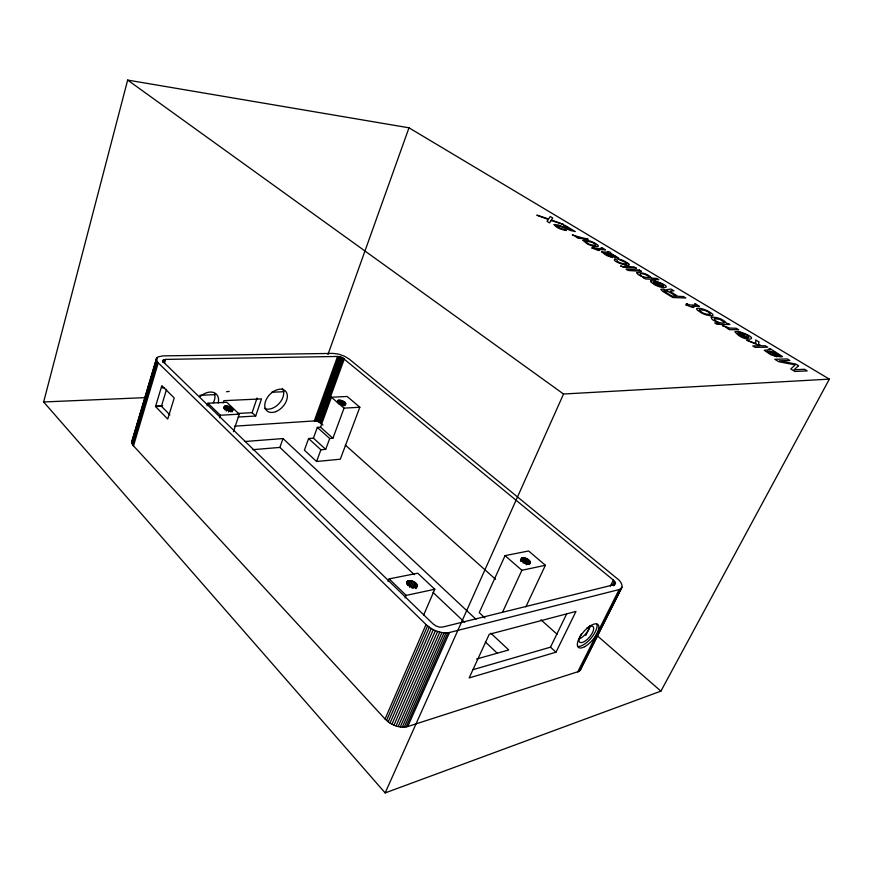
<?xml version="1.0" encoding="UTF-8"?>
<svg xmlns="http://www.w3.org/2000/svg" width="873" height="873" viewBox="0 0 873 873"><rect width="100%" height="100%" fill="white"/><g stroke="black" fill="none" stroke-linecap="round" stroke-linejoin="round"><path stroke-width="1.31" d="M615.52 582.978L614.199 584.681L442.589 627.087L439.37 627.12L435.998 625.974L432.921 623.791L163.677 362.295L162.989 360.254L165.641 359.392L337.567 356.457L342.271 357.581L613.337 580.076L615.52 582.978L614.319 585.401M156.431 358.672L156.834 361.095L158.242 362.873L426.024 624.522C432.244 630.175 441.018 634.049 449.508 632.499L619.132 589.57C625.319 587.791 620.376 580.501 616.949 578.406L349.342 359.174L344.508 356.228L338.571 354.122L333.05 353.401L163.044 355.889L158.111 356.871L156.431 358.672L131.867 441.389L132.707 444.99L385.058 718.992C390.766 724.83 399.561 728.639 407.735 726.543L578.843 671.413L580.381 670.06L622.045 587.245M417.425 585.641L417.316 586.383C414.184 589.417 407.309 586.307 406.709 582.171L407.004 581.505C410.452 579.203 416.203 581.844 417.425 585.641L416.377 588.107M43.65 401.962L127.654 80.087L408.99 127.807L829.35 379.133L660.916 691.121L385.157 792.913L43.65 401.962L145.464 397.619M131.736 442.229L156.769 357.995M131.834 443.124L157.326 357.384M132.161 444.051L156.834 361.095M132.707 444.99L157.424 361.979M133.482 445.939L158.242 362.873M162.727 362.415L163.513 359.807M163.567 362.12L164.353 359.523M164.473 363.288L165.641 359.392M155.514 406.556L161.821 385.637L174.229 397.99L167.736 419.073L155.514 406.556L161.418 406.272L169.897 414.893M161.418 406.272L166.568 389.336M207.087 405.803L207.916 403.217L226.805 402.3L239.267 414.162L233.44 431.655M219.494 417.807L220.323 415.253L207.916 403.217M223.99 408.575L224.808 406.076C227.733 405.727 232.207 406.676 233.026 409.874L232.753 410.343C229.763 411.816 224.983 410.365 223.575 407.287L224.808 406.076M224.481 409.699L225.714 405.956M225.55 409.721L226.773 405.978M226.293 411.15L227.929 406.163M227.864 410.277L229.108 406.491M228.606 411.914L230.243 406.938M230.025 411.216L231.258 407.484M230.832 411.87L232.076 408.084M231.847 411.205L232.676 408.706M232.163 411.849L232.993 409.317M223.15 402.933L223.903 400.663L261.496 398.885L255.68 416.017L238.274 417.043M255.68 416.017L252.122 412.667L257.066 398.023M252.919 449.671L279.895 447.413L283.005 438.562L475.927 619.23M327.964 354.525L408.99 127.807M234.455 426.188L314.291 420.928L337.567 356.457M308.606 438.53L304.393 450.173L316.583 461.501L340.295 459.209L359.829 407.244L347.181 396.473L331.413 397.237L320.522 427.159L317.325 427.388L313.418 438.148L308.606 438.53L320.893 449.781L325.705 449.355L329.71 438.519L332.897 438.268L344.049 408.149L359.829 407.244M314.291 420.928L315.48 420.95L338.768 356.533M315.48 420.95L316.615 421.135L339.913 356.751M316.615 421.135L317.783 421.473L341.114 357.112M322.934 425.053L318.918 421.943L342.271 357.581M319.933 422.51L343.307 358.148M320.904 423.241L344.322 358.858M337.393 402.715L338.288 400.281L340.961 400.369L344.824 402.126L345.784 404.199C343.056 405.585 338.964 403.926 337.436 401.373L338.288 400.281M338.135 402.595L339.03 400.172M316.583 461.501L320.893 449.781M338.604 403.839L339.935 400.194M339.619 404.003L340.961 400.369M340.634 404.428L342.02 400.674M341.725 404.712L343.067 401.078M342.674 405.214L344.017 401.58M343.438 405.89L344.824 402.126M344.54 405.127L345.435 402.704M344.89 405.77L345.817 403.261M388.092 581.363L389.118 578.875L417.763 573.223L434.776 589.275L423.656 615.05M406.578 583.47L407.615 581.003M406.949 584.397L408.499 580.687M407.538 585.532L409.612 580.6M408.793 585.652L410.867 580.72M405.094 597.896L406.152 595.386L434.776 589.275M409.579 587.289L412.198 581.058M411.445 586.514L413.529 581.582M412.165 588.424L414.762 582.269M413.726 588.053L415.832 583.066M415.09 587.627L416.661 583.928M415.624 588.544L417.207 584.812M385.058 718.992L426.024 624.522M386.532 720.443L427.595 625.93M388.19 721.807L429.352 627.261M390.002 723.051L431.273 628.495M391.944 724.175L433.303 629.619M393.985 725.136L435.431 630.601M396.069 725.932L437.602 631.419M398.186 726.532L439.785 632.074M400.271 726.947L441.934 632.554M402.311 727.154L444.019 632.827M404.254 727.154L445.994 632.914M406.076 726.947L447.838 632.805M407.735 726.543L449.508 632.499M385.157 792.913L563.543 394.018L829.35 379.133M525.841 606.888L545.385 565.268L528.612 550.983L505.052 555.632L479.244 612.66L484.952 617.964M520.494 561.284L522.119 557.727C525.36 557.541 529.878 559.309 530.435 562.823L530.151 563.347C526.823 564.842 521.934 562.419 520.81 559.015L522.119 557.727M521.421 561.219L523.047 557.661M522.512 561.339L524.138 557.782M523.08 562.976L525.328 558.098M524.346 563.303L526.528 558.567M502.728 611.798L521.89 570.287L545.385 565.268M525.491 563.925L527.674 559.189M526.441 564.776L528.7 559.899M131.867 441.389L132.805 439.927M527.892 564.22L529.529 560.662M528.994 563.882L530.118 561.437M529.333 564.547L530.435 562.179M472.62 669.777L550.481 647.166L566.784 613.675M556.003 652.175L575.973 611.427L489.24 634.278L469.15 677.939L556.003 652.175L550.481 647.166M585.728 635.468L589.93 627.032M610.336 586.099L613.337 580.076M612.693 584.801L614.494 581.178M613.381 585.739L615.181 582.116M580.381 670.06L580.992 667.125M619.132 589.57L577.773 671.861L579.716 670.802L621.598 587.551M578.843 671.413L620.19 589.199M476.538 659.05L508.741 649.959L490.844 633.198M226.543 391.759L229.206 391.388M244.986 441.498L283.005 438.562M237.401 413.507L252.122 412.667M220.323 415.253L239.267 414.162M156.747 405.989L162.662 405.705M199.753 395.305L214.693 394.672M271.699 392.239L283.921 391.715M162.214 387.874L164.593 387.798M620.266 259.51L618.008 259.03L626.061 262.686A3.47 0.764 22.8 0 1 626.792 263.624L626.268 263.897C623.584 264.126 616.294 262.337 616.971 260.001L614.985 258.801C609.43 262.271 642.113 270.204 623.638 260.732A5.773 1.277 22.8 0 0 620.266 259.51M317.783 421.473L318.918 421.943M127.654 80.087L563.543 394.018M331.413 397.237L344.049 408.149M505.052 555.632L521.89 570.287M597.11 635.62L660.916 691.121M345.282 445.023L495.548 579.268M540.976 619.852L557.127 634.278M320.522 427.159L332.897 438.268M317.325 427.388L329.71 438.519M313.418 438.148L325.705 449.355M279.895 447.413L414.239 574.62M433.008 592.396L464.622 622.318M485.366 641.961L497.217 653.19M389.118 578.875L406.152 595.386M596.881 624.217A15.016 6.078 -49.6 0 1 591.185 638.01A15.016 6.078 -49.6 0 1 578.363 646.446M586.776 628.244A10.258 4.158 -49.6 0 1 593.334 630.579A10.258 4.158 -49.6 0 1 582.324 642.441A10.258 4.158 -49.6 0 1 581.429 634.005M200.135 396.571A14.328 9.81 -44.5 0 1 213.798 392.555A14.328 9.81 -44.5 0 1 218.13 403.042M589.952 625.581A10.236 4.179 -49.6 0 1 578.635 639.145M214.594 393.723A14.274 9.821 -44.4 0 1 213.318 402.769M282.339 388.42A13.521 8.916 -47.2 0 1 279.218 403.391A13.521 8.916 -47.2 0 1 264.454 408.335M615.738 256.629L613.632 256.531L607.008 253.192L611.056 254.01L615.738 256.629M699.284 310.09L702.35 312.665A4.125 0.949 23.9 0 0 705.482 313.942L710.251 314.466C709.771 311.214 702.601 309.304 699.284 310.09M758.79 341.823L758.713 344.595L761.943 345.817L765.359 345.773L767.727 347.192L755.123 347.378L752.744 345.937L760.121 345.839L746.786 340.208L755.811 343.536L755.691 339.957L758.79 341.823M583.055 240.37L586.863 243.654A6.798 1.484 22.4 0 0 591.076 245.488C609.016 250.169 588.817 237.98 583.055 240.37M636.875 272.834L638.228 274.689L644.678 277.756L643.379 277.69L645.453 278.945L658.82 279.698L656.703 278.422L651.847 278.138C648.333 274.308 642.026 272.005 636.875 272.834M782.459 356.588C777.352 358.487 772.332 351.11 767.116 351.306L771.416 354.307L777.014 356.719L770.51 354.58L764.235 350.28L770.15 349.615L768.993 348.622L770.117 348.6L782.459 356.588M601.77 251.893L606.582 255.505L612.595 257.524C583.197 243.021 638.436 268.48 610.565 253.432C611.929 252.854 608.35 251.26 607.466 251.5L608.557 252.21L601.77 251.893M724.776 322.53C721.862 324.123 714.561 321.635 714.212 318.601L719.909 319.42L724.776 322.53M585.576 241.472L587.987 243.589A3.765 0.818 22.4 0 0 590.857 244.767L595.702 245.499C595.986 242.77 588.446 241.035 585.576 241.472M735.11 331.805C743.25 343.264 765.403 339.859 738.896 331.598C741.614 333.944 747.975 333.923 748.903 337.589L747.932 337.775L737.467 331.467L735.11 331.805M554.148 224.547C556.308 228.257 562.234 229.719 566.457 230.527L560.106 228.159L556.701 225.921L558.916 225.856L570.516 230.483L575.318 231.585L564.973 225.365L563.412 225.201L571.64 230.145L558.447 225.005L554.148 224.547M650.145 277.581C634.747 277.93 639.178 268.797 650.145 277.581M551.158 220.498L549.608 222.899L547.011 221.327L548.364 219.527L536.83 215.162L548.604 218.959L550.23 216.504L552.762 218.032L551.289 219.887L563.565 224.514L551.158 220.498M696.785 308.562L697.047 309.904L701.335 312.84A7.442 1.702 23.9 0 0 705.973 314.869C723.881 319.267 702.525 306.128 696.785 308.562M650.701 280.866L650.56 281.597C659.901 290.873 678.299 288.341 654.674 280.899C656.954 282.983 663.327 283.114 663.655 286.279L662.607 286.377L653.222 280.724L650.701 280.866M699.186 306.248L692.016 306.358L693.849 307.46L692.54 307.416L685.741 304.852L688.426 304.928L686.276 303.64L689.735 304.972L696.207 305.114L694.504 303.902L695.748 303.946L699.186 306.248M738.012 333.093C738.503 335.919 743.883 337.185 746.633 337.742L738.012 333.093M798.533 365.711L794.157 369.759L804.47 369.268L807.187 370.905L794.866 371.451L790.763 368.963L795.227 364.925L778.771 361.706L774.798 359.294L787.26 358.934L789.901 360.516L779.371 360.811L795.75 364.03L798.533 365.711M711.222 317.259C711.102 320.402 716.886 321.722 719.45 323.01L714.736 322.945L717.028 324.33L729.915 324.472L726.576 323.163C723.051 319.038 716.657 316.79 711.222 317.259M667.267 289.563L667.758 290.698L663.338 289.181L660.796 289.323L662.651 291.309L672.777 297.507L685.883 298.009L683.428 296.547L677.852 296.318L670.355 291.669L670.3 291.004L673.956 290.851L670.999 289.072L667.267 289.563M605.338 249.842L597.841 249.482L599.456 250.453L598.103 250.344L591.708 247.921L594.469 248.15L592.581 247.004L595.822 248.259L602.217 248.794L601.082 247.725L602.37 247.834L605.338 249.842M653.408 282.055C653.375 284.511 658.929 285.755 661.265 286.268L653.408 282.055M664.157 290.545L664.844 291.789L671.861 296.078L676.368 296.263L669.078 291.931L664.157 290.545M779.436 355.366L776.632 354.831L769.56 351.164L774.886 352.343L779.436 355.366M738.602 329.688L729.315 329.645L727.056 328.281L728.671 328.292L722.287 325.498L729.73 328.084L736.234 328.27L738.602 329.688M639.385 270.073L626.061 269.2L628.156 270.477L641.469 271.328L639.385 270.073M624.795 267.433L620.801 266.025L624.795 267.433M636.264 268.197L626.618 267.553L624.501 266.276L634.158 266.931L636.264 268.197M587.933 239.158L578.101 238.253L576.256 237.14L577.97 237.303L572.306 234.848C577.315 236.703 582.826 237.871 587.933 239.158M584.637 646.707A15.037 6.067 -49.6 0 0 598.671 625.766A15.037 6.067 -49.6 0 0 580.992 635.26A15.037 6.067 -49.6 0 0 584.637 646.707M275.803 411.63A13.564 8.905 -47.2 0 0 285.962 391.65A13.564 8.905 -47.2 0 0 266.407 399.234A13.564 8.905 -47.2 0 0 275.803 411.63"/></g></svg>
